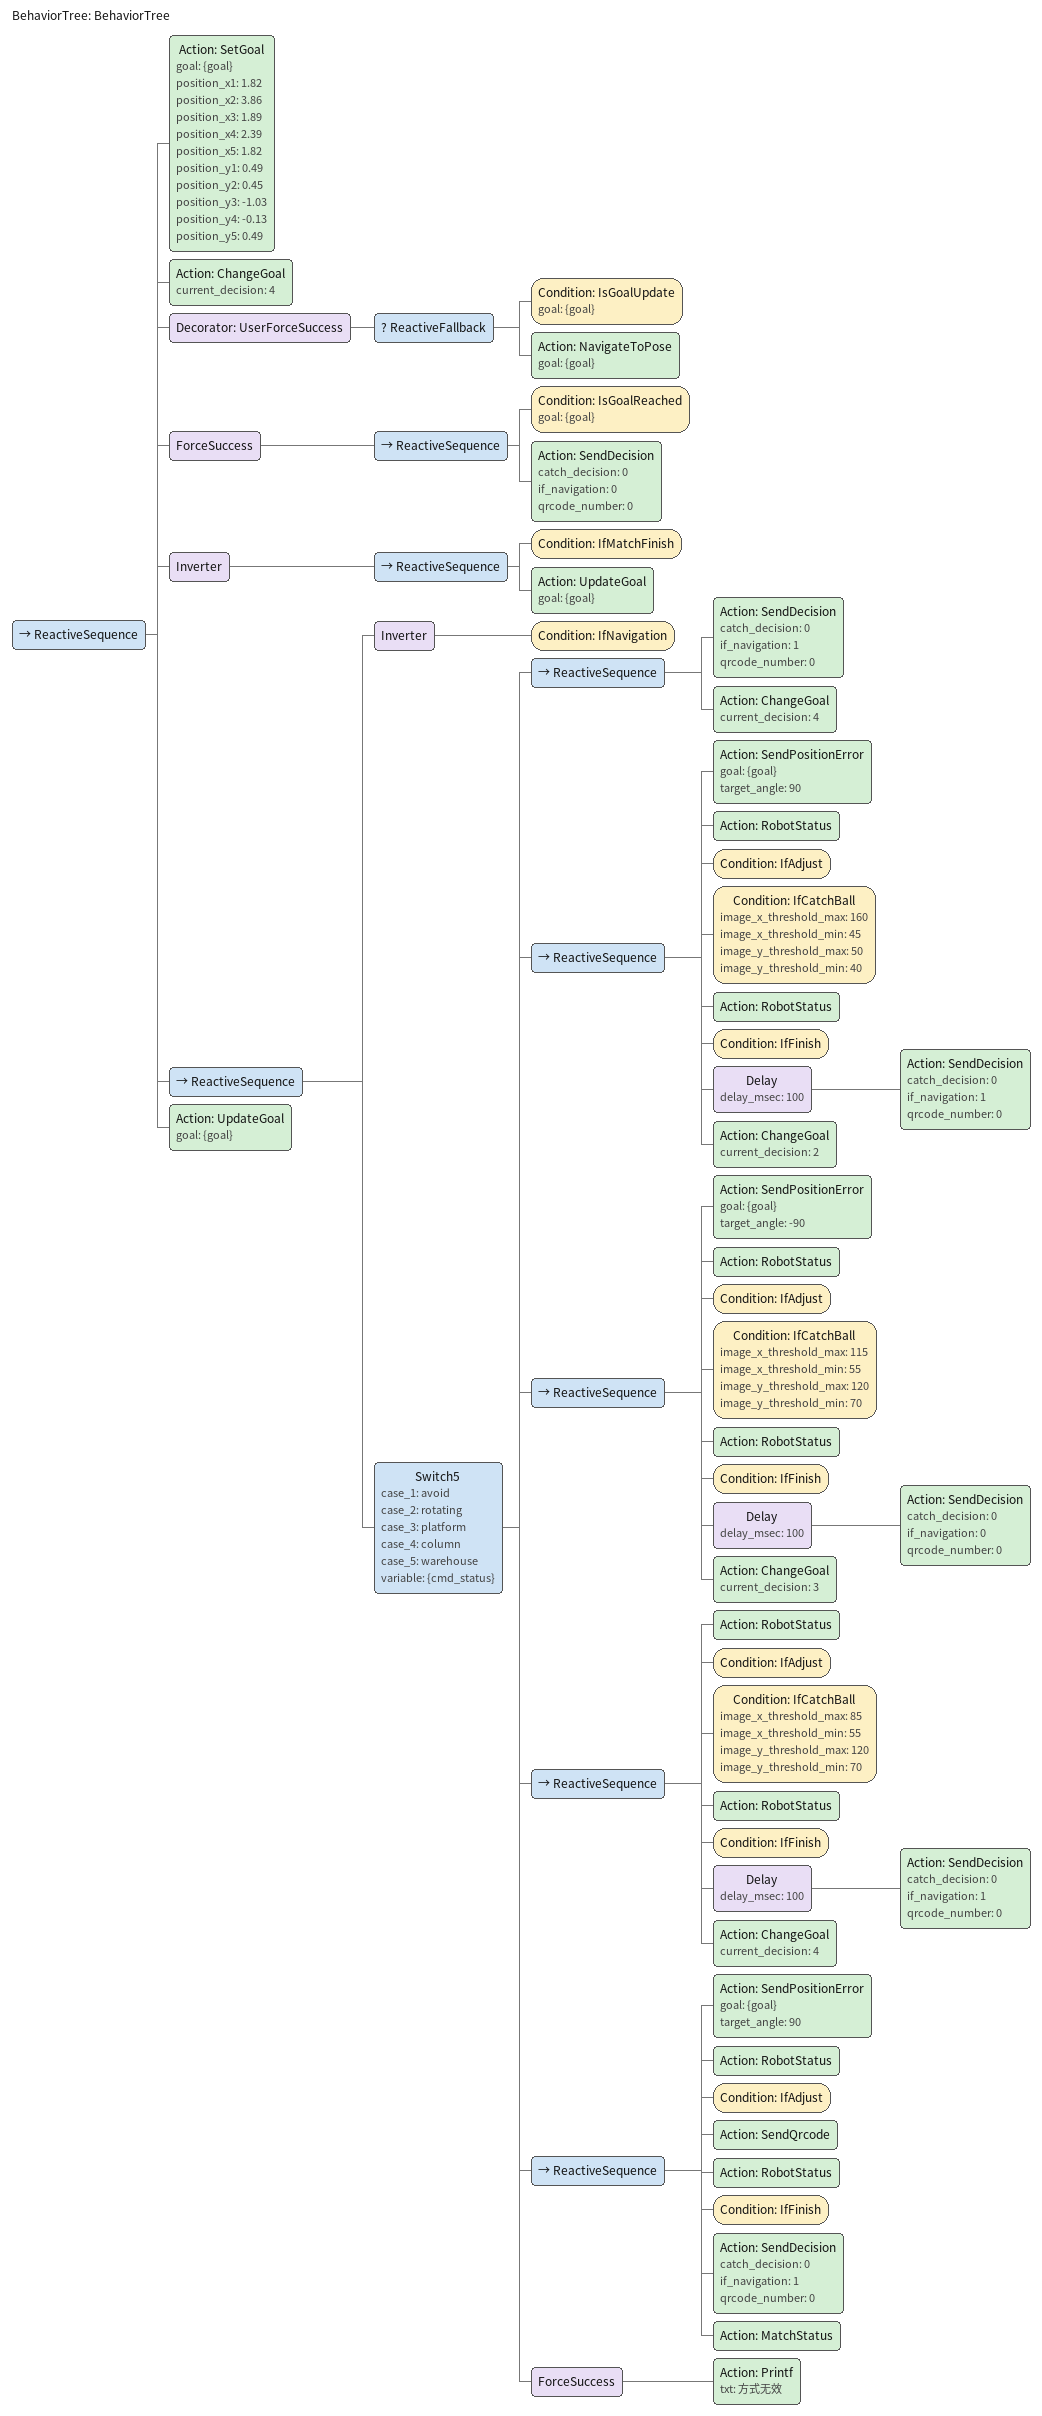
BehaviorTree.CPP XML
<?xml version="1.0"?>
<root main_tree_to_execute="BehaviorTree">
    <BehaviorTree ID="BehaviorTree">
        <ReactiveSequence>
            <Action ID="SetGoal" goal="{goal}" position_x1="1.82" position_x2="3.86" position_x3="1.89" position_x4="2.39" position_x5="1.82" position_y1="0.49" position_y2="0.45" position_y3="-1.03" position_y4="-0.13" position_y5="0.49"/>
            <Action ID="ChangeGoal" current_decision="4"/>
            <Decorator ID="UserForceSuccess">
                <ReactiveFallback>
                    <Condition ID="IsGoalUpdate" goal="{goal}"/>
                    <Action ID="NavigateToPose" goal="{goal}"/>
                </ReactiveFallback>
            </Decorator>
            <ForceSuccess>
                <ReactiveSequence>
                    <Condition ID="IsGoalReached" goal="{goal}"/>
                    <Action ID="SendDecision" catch_decision="0" if_navigation="0" qrcode_number="0"/>
                </ReactiveSequence>
            </ForceSuccess>
            <Inverter>
                <ReactiveSequence>
                    <Condition ID="IfMatchFinish"/>
                    <Action ID="UpdateGoal" goal="{goal}"/>
                </ReactiveSequence>
            </Inverter>
            <ReactiveSequence>
                <Inverter>
                    <Condition ID="IfNavigation"/>
                </Inverter>
                <Switch5 case_1="avoid" case_2="rotating" case_3="platform" case_4="column" case_5="warehouse" variable="{cmd_status}">
                    <ReactiveSequence>
                        <Action ID="SendDecision" catch_decision="0" if_navigation="1" qrcode_number="0"/>
                        <Action ID="ChangeGoal" current_decision="4"/>
                    </ReactiveSequence>
                    <ReactiveSequence>
                        <Action ID="SendPositionError" goal="{goal}" target_angle="90"/>
                        <Action ID="RobotStatus"/>
                        <Condition ID="IfAdjust"/>
                        <Condition ID="IfCatchBall" image_x_threshold_max="160" image_x_threshold_min="45" image_y_threshold_max="50" image_y_threshold_min="40"/>
                        <Action ID="RobotStatus"/>
                        <Condition ID="IfFinish"/>
                        <Delay delay_msec="100">
                            <Action ID="SendDecision" catch_decision="0" if_navigation="1" qrcode_number="0"/>
                        </Delay>
                        <Action ID="ChangeGoal" current_decision="2"/>
                    </ReactiveSequence>
                    <ReactiveSequence>
                        <Action ID="SendPositionError" goal="{goal}" target_angle="-90"/>
                        <Action ID="RobotStatus"/>
                        <Condition ID="IfAdjust"/>
                        <Condition ID="IfCatchBall" image_x_threshold_max="115" image_x_threshold_min="55" image_y_threshold_max="120" image_y_threshold_min="70"/>
                        <Action ID="RobotStatus"/>
                        <Condition ID="IfFinish"/>
                        <Delay delay_msec="100">
                            <Action ID="SendDecision" catch_decision="0" if_navigation="0" qrcode_number="0"/>
                        </Delay>
                        <Action ID="ChangeGoal" current_decision="3"/>
                    </ReactiveSequence>
                    <ReactiveSequence>
                        <Action ID="RobotStatus"/>
                        <Condition ID="IfAdjust"/>
                        <Condition ID="IfCatchBall" image_x_threshold_max="85" image_x_threshold_min="55" image_y_threshold_max="120" image_y_threshold_min="70"/>
                        <Action ID="RobotStatus"/>
                        <Condition ID="IfFinish"/>
                        <Delay delay_msec="100">
                            <Action ID="SendDecision" catch_decision="0" if_navigation="1" qrcode_number="0"/>
                        </Delay>
                        <Action ID="ChangeGoal" current_decision="4"/>
                    </ReactiveSequence>
                    <ReactiveSequence>
                        <Action ID="SendPositionError" goal="{goal}" target_angle="90"/>
                        <Action ID="RobotStatus"/>
                        <Condition ID="IfAdjust"/>
                        <Action ID="SendQrcode"/>
                        <Action ID="RobotStatus"/>
                        <Condition ID="IfFinish"/>
                        <Action ID="SendDecision" catch_decision="0" if_navigation="1" qrcode_number="0"/>
                        <Action ID="MatchStatus"/>
                    </ReactiveSequence>
                    <ForceSuccess>
                        <Action ID="Printf" txt="方式无效"/>
                    </ForceSuccess>
                </Switch5>
            </ReactiveSequence>
            <Action ID="UpdateGoal" goal="{goal}"/>
        </ReactiveSequence>
    </BehaviorTree>
</root>
